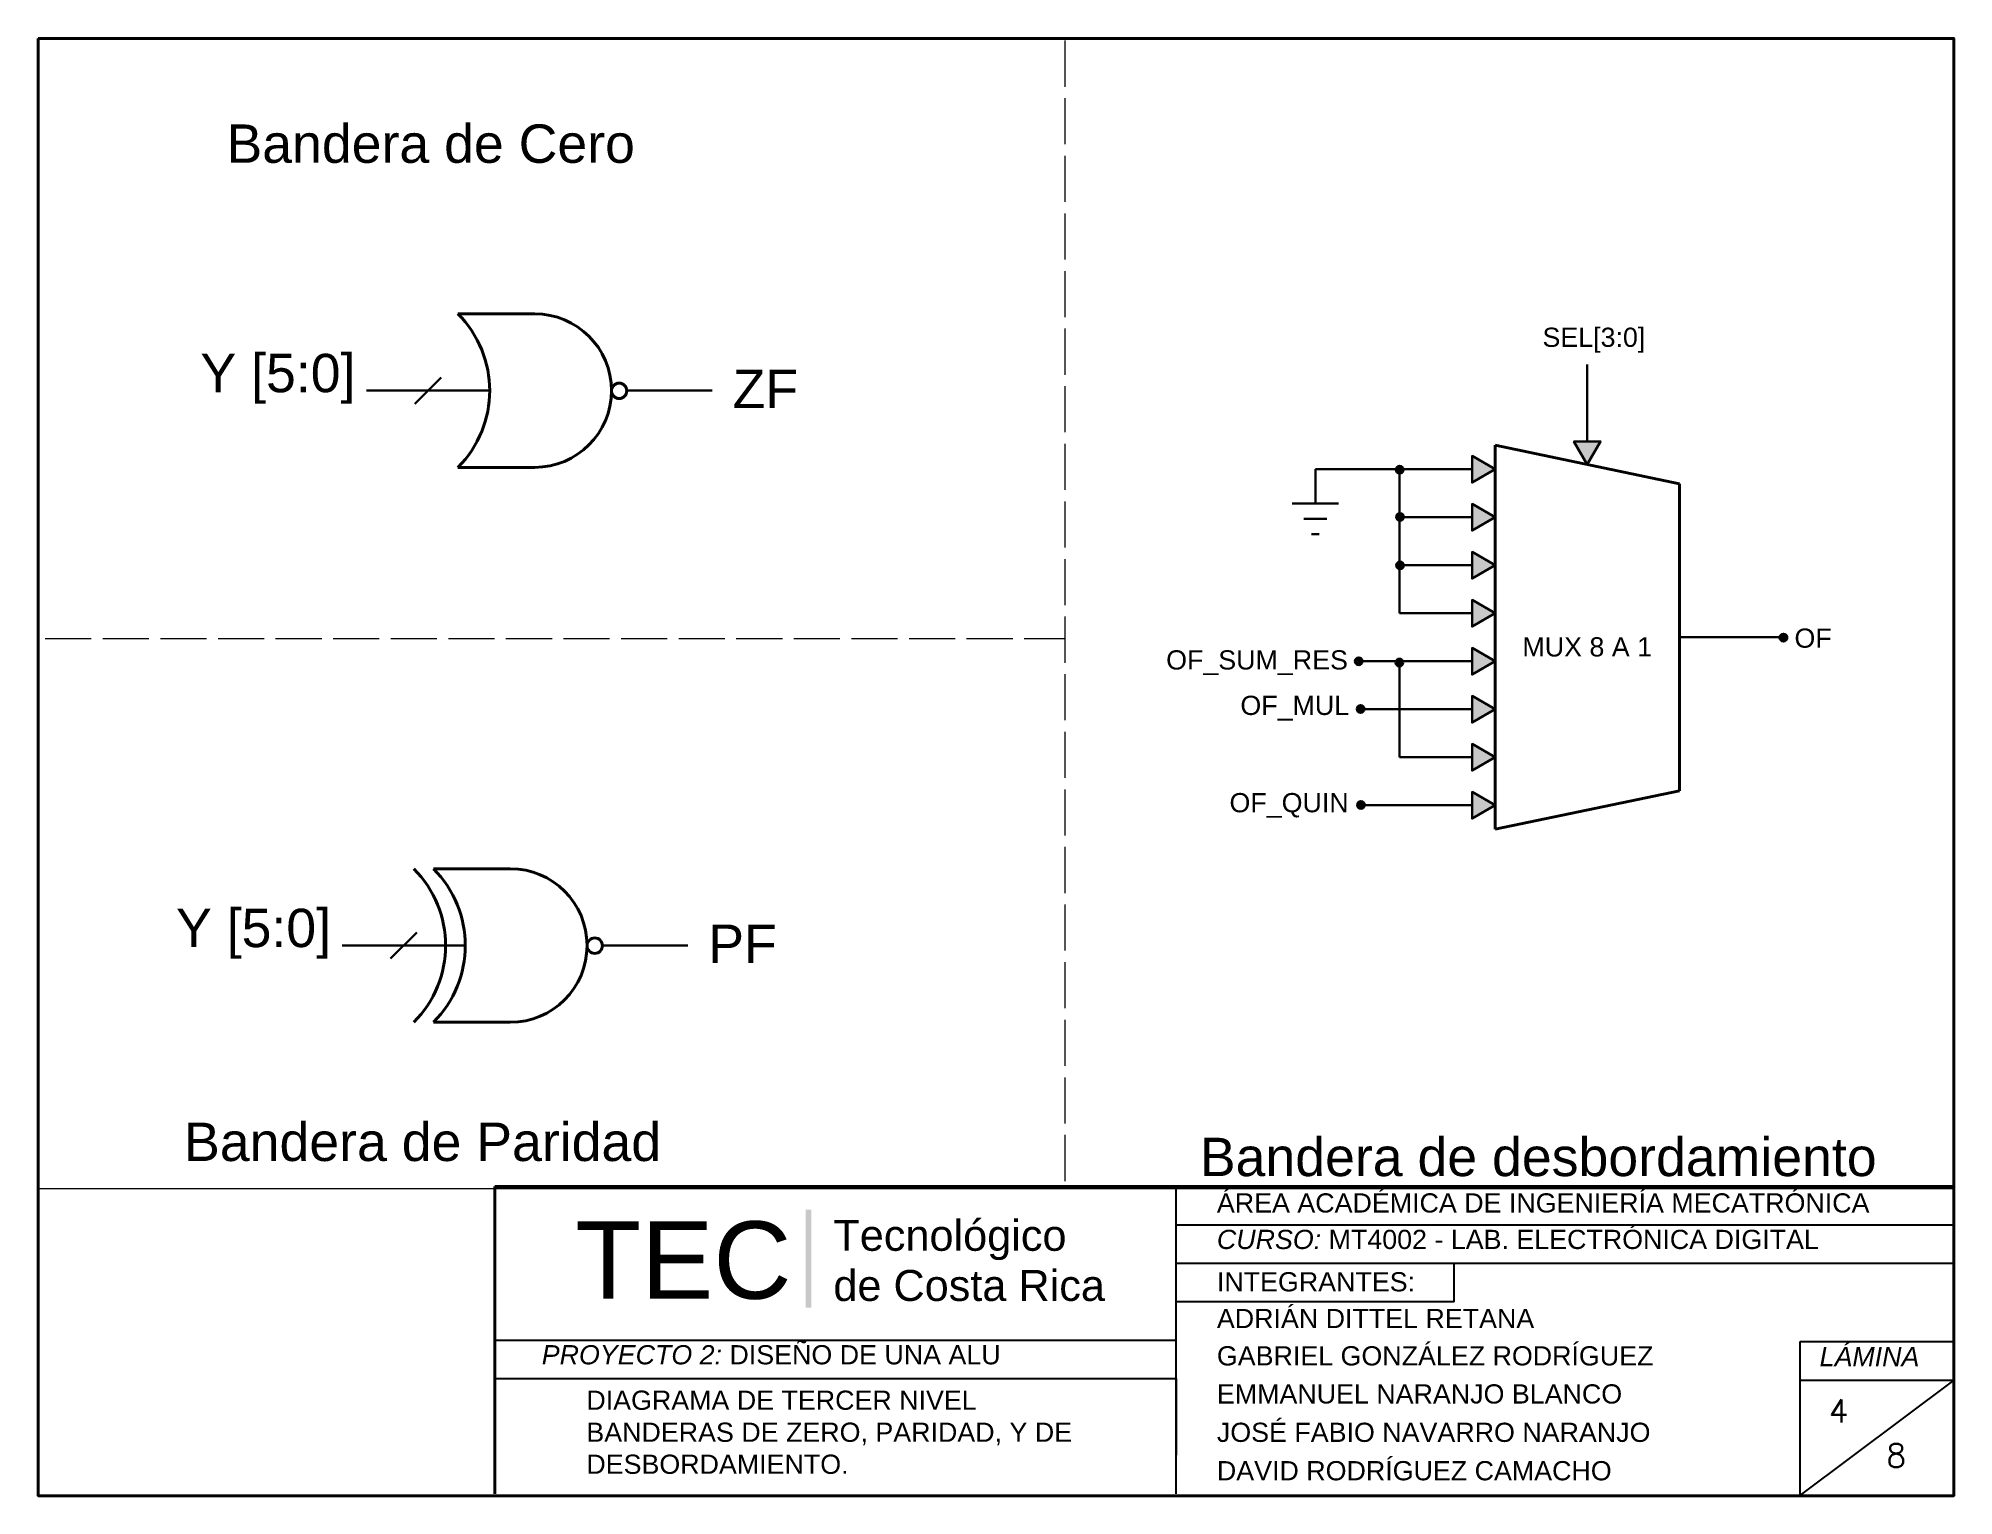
# Paper-space layout '3NIVEL-4' of a CAD drawing. Header units: millimetres. Extents: x 7 to 257, y 6 to 195.
import ezdxf

# ---------------------------------------------------------------- set-up
doc = ezdxf.new("R2010")
doc.units = ezdxf.units.MM
doc.header["$LTSCALE"] = 0.5
doc.linetypes.add('ACAD_ISO02W100', pattern=[15, 12, -3])
for name, color, linetype, lineweight in [('Cables', 7, 'Continuous', 30), ('Componentes', 7, 'Continuous', 40), ('Contorno', 7, 'Continuous', 40), ('Cuadro_dashed', 7, 'ACAD_ISO02W100', 20), ('Modulos', 7, 'Continuous', 40), ('MView', 7, 'Continuous', 5)]:
    doc.layers.add(name, color=color, linetype=linetype, lineweight=lineweight)
doc.layers.add('Texto', color=7, linetype='Continuous')
doc.styles.add('PDF Arial', font='arial.ttf')
doc.styles.add('Rotulado', font='arial.ttf', dxfattribs={"height": 10})
doc.styles.add('s1', font='romans.shx')

psp = doc.layouts.new('3NIVEL-4')

# ---------------------------------------------------------------- hatches: boundary and pattern name
at = {"layer": 'Cables'}
h = psp.add_hatch(color=256, dxfattribs=at)
h.dxf.hatch_style = 1
h.paths.add_polyline_path([(210.72, 142.98), (207.26, 142.98), (208.99, 139.98)])
h = psp.add_hatch(color=256, dxfattribs=at)
h.dxf.hatch_style = 1
h.paths.add_polyline_path([(185.06, 139.29, 1), (184.06, 139.29, 1)])
h = psp.add_hatch(color=256, dxfattribs=at)
h.dxf.hatch_style = 1
h.paths.add_polyline_path([(196.99, 139.35), (193.99, 141.09), (193.99, 137.62)])
h = psp.add_hatch(color=256, dxfattribs=at)
h.dxf.hatch_style = 1
h.paths.add_polyline_path([(196.99, 133.1), (193.99, 134.84), (193.99, 131.37)])
h = psp.add_hatch(color=256, dxfattribs=at)
h.dxf.hatch_style = 1
h.paths.add_polyline_path([(185.11, 133.15, 1), (184.11, 133.15, 1)])
h = psp.add_hatch(color=256, dxfattribs=at)
h.dxf.hatch_style = 1
h.paths.add_polyline_path([(185.12, 126.84, 1), (184.12, 126.84, 1)])
h = psp.add_hatch(color=256, dxfattribs=at)
h.dxf.hatch_style = 1
h.paths.add_polyline_path([(196.99, 126.85), (193.99, 128.59), (193.99, 125.12)])
h = psp.add_hatch(color=256, dxfattribs=at)
h.dxf.hatch_style = 1
h.paths.add_polyline_path([(196.99, 120.6), (193.99, 122.34), (193.99, 118.87)])
h = psp.add_hatch(color=256, dxfattribs=at)
h.dxf.hatch_style = 1
h.paths.add_polyline_path([(235.05, 117.44, 1), (234.05, 117.44, 1)])
h = psp.add_hatch(color=256, dxfattribs=at)
h.dxf.hatch_style = 1
h.paths.add_polyline_path([(179.73, 114.36, 1), (178.73, 114.36, 1)])
h = psp.add_hatch(color=256, dxfattribs=at)
h.dxf.hatch_style = 1
h.paths.add_polyline_path([(196.99, 114.35), (193.99, 116.09), (193.99, 112.62)])
h = psp.add_hatch(color=256, dxfattribs=at)
h.dxf.hatch_style = 1
h.paths.add_polyline_path([(185.03, 114.19, 1), (184.03, 114.19, 1)])
h = psp.add_hatch(color=256, dxfattribs=at)
h.dxf.hatch_style = 1
h.paths.add_polyline_path([(196.99, 108.1), (193.99, 109.84), (193.99, 106.37)])
h = psp.add_hatch(color=256, dxfattribs=at)
h.dxf.hatch_style = 1
h.paths.add_polyline_path([(179.97, 108.14, 1), (178.97, 108.14, 1)])
h = psp.add_hatch(color=256, dxfattribs=at)
h.dxf.hatch_style = 1
h.paths.add_polyline_path([(196.99, 101.85), (193.99, 103.59), (193.99, 100.12)])
h = psp.add_hatch(color=256, dxfattribs=at)
h.dxf.hatch_style = 1
h.paths.add_polyline_path([(196.99, 95.6), (193.99, 97.34), (193.99, 93.87)])
h = psp.add_hatch(color=256, dxfattribs=at)
h.dxf.hatch_style = 1
h.paths.add_polyline_path([(180.02, 95.64, 1), (179.02, 95.64, 1)])

# ---------------------------------------------------------------- linework, layer by layer
for p, q in [((155.44, 5.96), (155.44, 45.96)), ((155.44, 40.96), (256.72, 40.96)), ((155.44, 35.96), (256.72, 35.96)), ((191.64, 30.96), (155.44, 30.96)), ((66.72, 25.96), (155.44, 25.96)), ((236.72, 5.76), (236.72, 25.76)), ((66.72, 20.96), (155.44, 20.96)), ((155.44, 20.96), (155.44, 15.96)), ((236.72, 20.76), (256.72, 20.76)), ((256.72, 20.76), (236.72, 5.76)), ((155.44, 15.96), (155.44, 10.96))]:
    psp.add_line(p, q)
at = {"color": 7}
for p, q in [((191.64, 30.96), (191.64, 35.96)), ((236.72, 25.76), (256.72, 25.76))]:
    psp.add_line(p, q, dxfattribs=at)
at = {"color": 251, "true_color": 0x4b4b4b, "transparency": 33554559}
for points in [[(107.95, 42.93), (107.22, 42.93), (107.95, 30.18)], [(107.22, 42.93), (107.95, 30.18), (107.22, 30.18)]]:
    psp.add_solid(points, dxfattribs=at)
at = {"layer": 'Cables'}
for p, q in [((208.99, 142.98), (208.99, 153)), ((56.31, 147.89), (59.74, 151.31)), ((184.55, 139.35), (173.58, 139.35)), ((173.58, 139.35), (173.58, 134.91)), ((193.99, 139.35), (184.55, 139.35)), ((184.55, 139.35), (184.55, 120.6)), ((193.99, 133.1), (184.55, 133.1)), ((193.99, 126.85), (184.55, 126.85)), ((193.99, 120.6), (184.55, 120.6)), ((220.99, 117.48), (234.54, 117.48)), ((184.55, 114.35), (179.15, 114.35)), ((193.99, 114.35), (184.55, 114.35)), ((184.55, 114.35), (184.55, 101.85)), ((193.99, 108.1), (179.46, 108.1)), ((184.55, 101.85), (193.99, 101.85)), ((193.99, 95.6), (179.47, 95.6)), ((53.14, 75.63), (56.56, 79.05))]:
    psp.add_line(p, q, dxfattribs=at)
at = {"layer": 'Cables', "color": 7}
for p, q in [((66.05, 149.6), (50, 149.6)), ((81.91, 149.6), (81.91, 149.6)), ((95.03, 149.6), (83.91, 149.6)), ((196.99, 142.48), (196.99, 136.23)), ((170.58, 134.91), (176.58, 134.91)), ((196.99, 136.23), (196.99, 129.98)), ((172.08, 132.91), (175.08, 132.91)), ((173.08, 130.91), (174.08, 130.91)), ((196.99, 129.98), (196.99, 123.73)), ((196.99, 123.73), (196.99, 117.48)), ((196.99, 117.48), (196.99, 111.23)), ((196.99, 111.23), (196.99, 104.98)), ((196.99, 104.98), (196.99, 98.73)), ((196.99, 98.73), (196.99, 92.48)), ((62.88, 77.34), (46.83, 77.34)), ((78.74, 77.34), (78.73, 77.34)), ((91.86, 77.34), (80.73, 77.34))]:
    psp.add_line(p, q, dxfattribs=at)
for points in [[(208.99, 139.98), (207.26, 142.98), (210.72, 142.98)], [(196.99, 139.35), (193.99, 141.09), (193.99, 137.62)], [(196.99, 133.1), (193.99, 134.84), (193.99, 131.37)], [(196.99, 126.85), (193.99, 128.59), (193.99, 125.12)], [(196.99, 120.6), (193.99, 122.34), (193.99, 118.87)], [(196.99, 114.35), (193.99, 116.09), (193.99, 112.62)], [(196.99, 108.1), (193.99, 109.84), (193.99, 106.37)], [(196.99, 101.85), (193.99, 103.59), (193.99, 100.12)], [(196.99, 95.6), (193.99, 97.34), (193.99, 93.87)]]:
    psp.add_lwpolyline(points, close=True, dxfattribs=at)
at = {"layer": 'Cables'}
for centre in [(184.56, 139.29), (184.61, 133.15), (184.62, 126.84), (234.55, 117.44), (179.23, 114.36), (184.53, 114.19), (179.47, 108.14), (179.52, 95.64)]:
    psp.add_circle(centre, 0.5, dxfattribs=at)
at = {"layer": 'Componentes', "color": 7}
for p, q in [((61.91, 159.6), (71.91, 159.6)), ((58.73, 87.34), (68.73, 87.34))]:
    psp.add_line(p, q, dxfattribs=at)
at = {"layer": 'Contorno'}
for p, q in [((61.91, 139.6), (71.91, 139.6)), ((58.73, 67.34), (68.73, 67.34)), ((66.72, 45.96), (66.72, 5.96)), ((66.72, 45.96), (256.72, 45.96))]:
    psp.add_line(p, q, dxfattribs=at)
psp.add_lwpolyline([(7.26, 195.47), (256.72, 195.47), (256.72, 5.7), (7.26, 5.7)], close=True, dxfattribs=at)
for centre in [(82.91, 149.57), (79.73, 77.32)]:
    psp.add_circle(centre, 1, dxfattribs=at)
for centre, radius, start, end in [((51.91, 149.6), 14.14, 315, 45), ((71.91, 149.6), 10, 270, 90), ((46.17, 77.34), 14.14, 315, 45), ((48.73, 77.34), 14.14, 315, 45), ((68.73, 77.34), 10, 270, 90)]:
    psp.add_arc(centre, radius, start, end, dxfattribs=at)
at = {"layer": 'Cuadro_dashed'}
for p, q in [((140.96, 195.17), (140.96, 45.66)), ((8.17, 117.32), (140.96, 117.32))]:
    psp.add_line(p, q, dxfattribs=at)
at = {"layer": 'Modulos', "color": 7}
for p, q in [((196.99, 142.48), (196.99, 92.48)), ((220.99, 137.48), (196.99, 142.48)), ((220.99, 97.48), (220.99, 137.48)), ((196.99, 92.48), (220.99, 97.48))]:
    psp.add_line(p, q, dxfattribs=at)

# ---------------------------------------------------------------- texts
at = {"color": 250, "true_color": 0x1c1c1c, "attachment_point": 7, "style": 'PDF Arial'}
for s, insert, char_height in [('TEC', (77.19, 31.2), 10.079), ('Tecnológico', (110.81, 36.37), 4.0315), ('de Costa Rica', (110.81, 31), 4.0315)]:
    psp.add_mtext(s, dxfattribs=dict(at, insert=insert, char_height=char_height))
at = {"layer": 'Cuadro_dashed', "char_height": 5, "attachment_point": 1, "style": 'Rotulado'}
for s, width, insert in [('Bandera de Cero', 98.274, (31.77, 184.26)), ('Bandera de Paridad', 70.0787, (26.25, 54.28)), ('Bandera de desbordamiento', 88.6977, (158.54, 52.31))]:
    psp.add_mtext_dynamic_manual_height_columns(s, width=width, gutter_width=50, heights=[0], dxfattribs=dict(at, insert=insert))
at = {"layer": 'Texto', "style": 'Rotulado'}
for s, width, gutter_width, heights, insert, char_height, attachment_point in [('SEL[3:0]', 10.8733, 12.5, [3.86], (203.16, 154.54), 2.5, 7), ('Y [5:0]', 21.7466, 25, [7.72], (28.38, 147.88), 5, 7), ('ZF', 21.7466, 25, [7.72], (97.69, 147.32), 5, 7), ('\\pxqc;MUX 8 A 1', 24, 29.51, [9.2], (196.99, 117.48), 2.5, 1), ('OF', 10.8733, 12.5, [3.86], (235.98, 116.08), 2.5, 7), ('OF_SUM_RES', 10.8733, 12.5, [3.86], (154.15, 112.56), 2.5, 7), ('OF_MUL', 10.8733, 12.5, [3.86], (163.82, 106.64), 2.5, 7), ('OF_QUIN', 10.8733, 12.5, [3.86], (162.4, 93.97), 2.5, 7), ('Y [5:0]', 21.7466, 25, [7.72], (25.2, 75.62), 5, 7), ('PF', 21.7466, 25, [7.72], (94.52, 75.06), 5, 7)]:
    psp.add_mtext_dynamic_manual_height_columns(s, width=width, gutter_width=gutter_width, heights=heights, dxfattribs=dict(at, insert=insert, char_height=char_height, attachment_point=attachment_point))
at = {"layer": 'Texto', "attachment_point": 1, "style": 's1'}
for s, insert, char_height, width in [('{\\fArial|b0|i0|c0|p34;ÁREA ACADÉMICA DE INGENIERÍA MECATRÓNICA}', (160.76, 45.07), 2.5, 84.8209), ('{\\fArial|b0|i1|c0|p34;CURSO: \\fArial|b0|i0|c0|p34;MT4002 - LAB. ELECTRÓNICA DIGITAL}', (160.76, 40.32), 2.5, 78.8124), ('{\\fArial|b0|i0|c0|p34;INTEGRANTES:}', (160.76, 34.8), 2.5, 28.1694), ('{\\fArial|b0|i0|c0|p34;ADRIÁN DITTEL RETANA}', (160.76, 30.02), 2.5, 59.8937), ('{\\fArial|b0|i1|c0|p34;PROYECTO 2: \\fArial|b0|i0|c0|p34;DISEÑO DE UNA ALU}', (72.83, 25.3), 2.5, 79.4343), ('{\\fArial|b0|i0|c0|p34;GABRIEL GONZÁLEZ RODRÍGUEZ}', (160.76, 25.16), 2.5, 59.8937), ('{\\fArial|b0|i1|c0|p34;LÁMINA}', (239.25, 25.06), 2.5, 19.0829), ('{\\fArial|b0|i0|c0|p34;EMMANUEL NARANJO BLANCO}', (160.76, 20.2), 2.5, 59.8937), ('{\\fArial|b0|i0|c0|p34;DIAGRAMA DE TERCER NIVEL\\PBANDERAS DE ZERO, PARIDAD, Y DE DESBORDAMIENTO.}', (78.64, 19.38), 2.5, 63.9917), ('4', (240.45, 18.21), 3, 7.4367), ('{\\fArial|b0|i0|c0|p34;JOSÉ FABIO NAVARRO NARANJO}', (160.76, 15.2), 2.5, 59.8937), ('{\\fArial|b0|i0|c0|p34;DAVID RODRÍGUEZ CAMACHO}', (160.76, 10.2), 2.5, 59.8937), ('8', (247.95, 12.43), 3, 9.5415)]:
    psp.add_mtext(s, dxfattribs=dict(at, insert=insert, char_height=char_height, width=width))

# ---------------------------------------------------------------- viewports
at = {"layer": 'MView'}
psp.add_viewport(center=(131.99, 120.59), size=(249.45, 149.7761), view_center_point=(771.18, 441.16), view_height=387.3241, dxfattribs=at)

doc.saveas('drawing.dxf')
